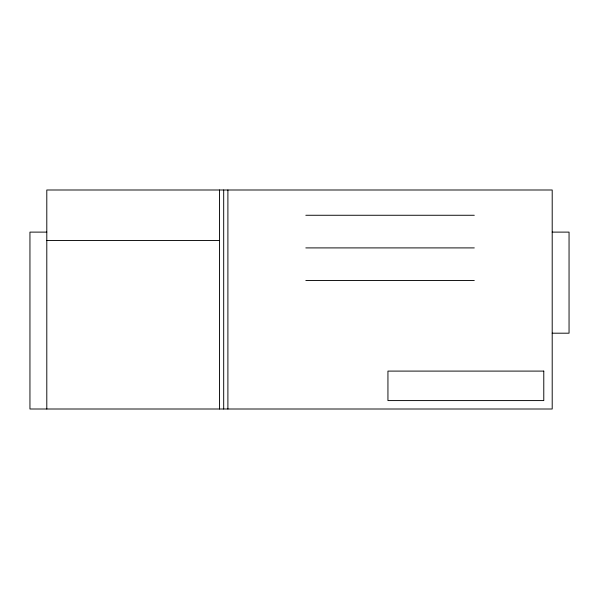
<?xml version="1.0" encoding="UTF-8"?>
<svg xmlns="http://www.w3.org/2000/svg" width="599" height="599" viewBox="0 0 599 599"><rect width="100%" height="100%" fill="white"/><g stroke="black" fill="none" stroke-linecap="round" stroke-linejoin="round"><path stroke-width="0.9" d="M305.819 215.266L474.288 215.266M46.797 232.113L29.95 232.113L29.95 409.005L552.203 409.005L552.203 189.995L46.797 189.995L46.797 409.005M552.203 232.113L569.05 232.113L569.05 333.194L552.203 333.194M46.797 240.536L219.481 240.536M305.819 247.904L474.288 247.904M305.819 280.549L474.288 280.549M227.897 189.995L227.897 409.005M223.689 189.995L223.689 409.005M219.481 189.995L219.481 409.005M543.78 371.095L387.942 371.095L387.942 400.581L543.78 400.581L543.78 371.095"/></g></svg>
